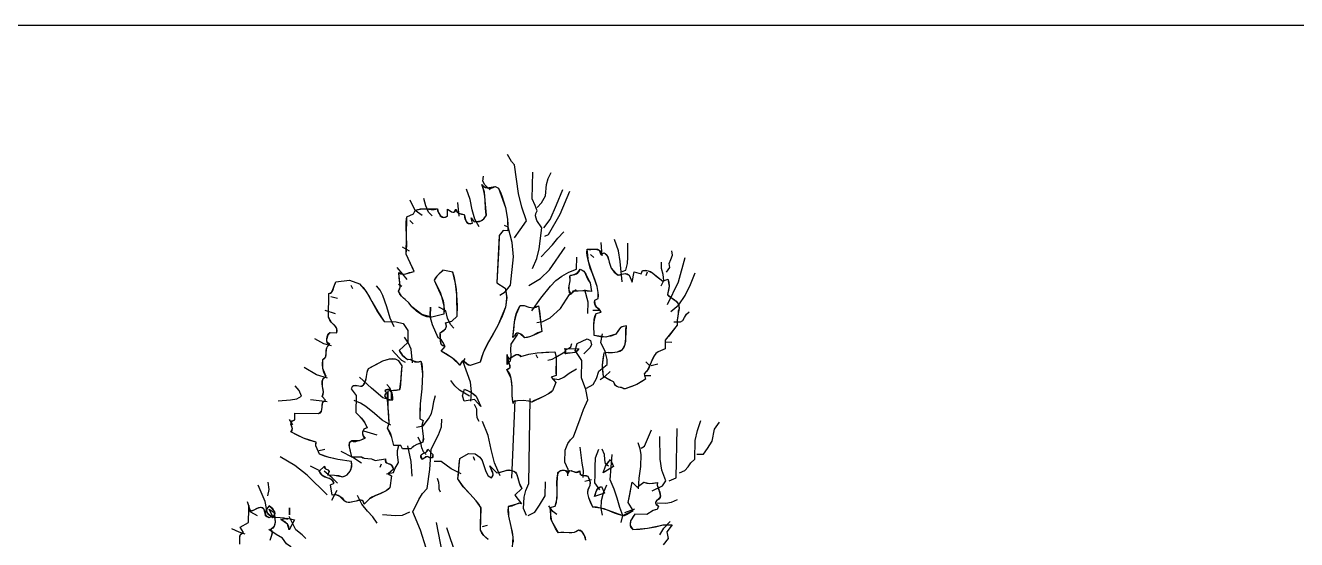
# Model space of a CAD drawing. Header units: millimetres. Extents: x 577 to 2337, y 236 to 943.
# Drawn here: x 819.689 to 821.587, y 710.91 to 711.677 of the extents above; entities that cross this region are included whole.
import ezdxf

# ---------------------------------------------------------------- set-up
doc = ezdxf.new("R2010")
doc.units = ezdxf.units.MM
doc.header["$LTSCALE"] = 0.01
doc.layers.add('06-Furn', color=4, linetype='Continuous')

# ---------------------------------------------------------------- blocks, each defined once
blk = doc.blocks.new('d2')
at = {"layer": '06-Furn', "color": 94, "linetype": 'Continuous'}
for points in [[(909.8166, 684.1302), (909.8534, 684.1826), (909.8976, 684.2421), (909.8648, 684.3346), (909.8435, 684.4254), (909.8154, 684.6169), (909.7971, 684.6387), (909.7707, 684.6851)], [(909.4522, 683.2784), (909.4424, 683.29), (909.4311, 683.3017), (909.4028, 683.3252), (909.3688, 683.3474), (909.3276, 683.3725), (909.3526, 683.4051), (909.3383, 683.4082), (909.3298, 683.4155), (909.3242, 683.4257), (909.3231, 683.4387), (909.3222, 683.4674), (909.3224, 683.4817), (909.3198, 683.4961), (909.3386, 683.5058), (909.3474, 683.5128), (909.3547, 683.5214), (909.3592, 683.5299), (909.3622, 683.5399), (909.361, 683.5499), (909.3555, 683.5629), (909.3987, 683.5737), (909.4338, 683.6075), (909.4351, 683.6763), (909.4321, 683.7496), (909.4284, 683.787), (909.4234, 683.8244), (909.4155, 683.8619), (909.4047, 683.9008), (909.3375, 683.9136), (909.333, 683.9064), (909.3272, 683.9008), (909.3141, 683.8896), (909.298, 683.8741), (909.2892, 683.8628), (909.2803, 683.8471), (909.3065, 683.7935), (909.319, 683.766), (909.3299, 683.7371), (909.3394, 683.7082), (909.3447, 683.678), (909.347, 683.6492), (909.345, 683.6191), (909.2642, 683.5991), (909.2485, 683.5993), (909.2313, 683.6025), (909.2142, 683.6086), (909.1971, 683.6161), (909.1645, 683.6382), (909.1306, 683.669), (909.1208, 683.6835), (909.111, 683.6966), (909.0855, 683.7172), (909.0742, 683.726), (909.0615, 683.7391), (909.0517, 683.7537), (909.042, 683.7725), (909.048, 683.7853), (909.0526, 683.7996), (909.0528, 683.814), (909.0517, 683.8298), (909.0466, 683.8629), (909.0443, 683.8973), (909.0571, 683.8899), (909.0685, 683.8869), (909.0786, 683.8867), (909.0901, 683.8893), (909.1161, 683.8975), (909.1464, 683.9055), (909.1354, 683.9316), (909.1229, 683.9577), (909.0925, 684.02), (909.0959, 684.05), (909.0965, 684.0802), (909.0947, 684.1405), (909.093, 684.2037), (909.0935, 684.2353), (909.097, 684.2696), (909.1419, 684.2904), (909.1538, 684.3117), (909.1711, 684.3185), (909.1884, 684.3211), (909.2057, 684.3222), (909.2229, 684.3219), (909.2601, 684.3184), (909.2803, 684.3194), (909.3018, 684.3219), (909.3031, 684.3118), (909.3072, 684.3003), (909.3127, 684.2887), (909.3211, 684.277), (909.3324, 684.2682), (909.3439, 684.2651), (909.3554, 684.2663), (909.3685, 684.2748), (909.3693, 684.3207), (909.3736, 684.3177), (909.3807, 684.3133), (909.3962, 684.3029), (909.4048, 684.2999), (909.412, 684.2998), (909.4193, 684.3054), (909.4253, 684.3196), (909.4265, 684.311), (909.4307, 684.3052), (909.4364, 684.2979), (909.4449, 684.2935), (909.462, 684.2874), (909.4806, 684.2842), (909.4831, 684.2669), (909.4858, 684.2554), (909.4913, 684.2423), (909.4983, 684.2322), (909.5082, 684.2248), (909.5211, 684.2232), (909.537, 684.2272), (909.5261, 684.2618), (909.5472, 684.237), (909.5702, 684.238), (909.5817, 684.2393), (909.5918, 684.242), (909.6005, 684.2475), (909.6107, 684.256), (909.6195, 684.2673), (909.627, 684.2815), (909.6245, 684.3031), (909.6235, 684.3275), (909.6202, 684.3793), (909.6192, 684.4051), (909.6139, 684.4325), (909.6073, 684.4599), (909.5977, 684.4859), (909.6033, 684.4772), (909.6118, 684.4713), (909.6217, 684.4654), (909.6331, 684.4623), (909.646, 684.4606), (909.6604, 684.4618), (909.6734, 684.4658), (909.6864, 684.4714), (909.7106, 684.4609), (909.7231, 684.4334), (909.734, 684.403), (909.7449, 684.3684), (909.7557, 684.3323), (909.7636, 684.2934), (909.7686, 684.2545), (909.7722, 684.2157), (909.773, 684.1769), (909.7399, 684.1775), (909.7149, 684.145), (909.7121, 684.0675), (909.7078, 683.99), (909.7021, 683.9112), (909.6991, 683.828), (909.7544, 683.7925), (909.761, 683.7608), (909.7633, 683.7292), (909.7613, 683.6991), (909.7565, 683.6676), (909.7459, 683.6362), (909.7352, 683.6063), (909.7054, 683.5451), (909.6713, 683.484), (909.6372, 683.4243), (909.6208, 683.393), (909.6073, 683.3617), (909.5967, 683.3303), (909.5875, 683.2989), (909.5196, 683.2772), (909.5082, 683.2803), (909.4983, 683.2861), (909.4813, 683.3023), (909.4743, 683.3067), (909.4671, 683.3068), (909.4597, 683.2969), (909.4522, 683.2784)], [(909.4522, 683.2784), (909.4028, 683.3252), (909.3276, 683.3725), (909.3526, 683.4051), (909.3298, 683.4155), (909.3231, 683.4387), (909.3198, 683.4961), (909.3547, 683.5214), (909.3622, 683.5399), (909.3555, 683.5629), (909.3987, 683.5737), (909.4338, 683.6075), (909.4321, 683.7496), (909.4234, 683.8244), (909.4047, 683.9008), (909.3375, 683.9136), (909.3141, 683.8896), (909.298, 683.8741), (909.2803, 683.8471), (909.3299, 683.7371), (909.3447, 683.678), (909.345, 683.6191), (909.2642, 683.5991), (909.1971, 683.6175), (909.1306, 683.669), (909.111, 683.6966), (909.0855, 683.7172), (909.0615, 683.7391), (909.042, 683.7725), (909.0526, 683.7996), (909.0517, 683.8298), (909.0443, 683.8973), (909.0685, 683.8869), (909.0916, 683.8893), (909.1464, 683.9055), (909.0925, 684.02), (909.0947, 684.1405), (909.097, 684.2696), (909.1419, 684.2904), (909.1538, 684.3117), (909.1885, 684.3226), (909.2229, 684.3219), (909.3018, 684.3219), (909.3072, 684.3003), (909.3226, 684.277), (909.3439, 684.2651), (909.3685, 684.2748), (909.3693, 684.3207), (909.3962, 684.3029), (909.4134, 684.3012), (909.4253, 684.3196), (909.4307, 684.3052), (909.4449, 684.2935), (909.4806, 684.2842), (909.4914, 684.2438), (909.5082, 684.2248), (909.537, 684.2272), (909.5261, 684.2618), (909.5472, 684.237), (909.5918, 684.242), (909.6107, 684.256), (909.6284, 684.2815), (909.6216, 684.3792), (909.6154, 684.4339), (909.5977, 684.4859), (909.6118, 684.4713), (909.6331, 684.4623), (909.6864, 684.4714), (909.7106, 684.4609), (909.7557, 684.3323), (909.7686, 684.2545), (909.773, 684.1769), (909.7399, 684.1775), (909.7149, 684.145), (909.6991, 683.828), (909.7544, 683.7925), (909.7648, 683.7306), (909.7565, 683.6676), (909.7054, 683.5451), (909.6372, 683.4229), (909.6073, 683.3617), (909.5875, 683.2989), (909.5196, 683.2772), (909.4983, 683.2876), (909.4814, 683.3037), (909.4671, 683.3068), (909.4522, 683.2784)], [(909.653, 684.4505), (909.6192, 684.4841), (909.6053, 684.5073), (909.6102, 684.5416)], [(909.9377, 683.9256), (909.9648, 683.9925), (909.9804, 684.0569), (909.9987, 684.1958), (909.9666, 684.2452), (909.9571, 684.2755), (909.9588, 684.2927), (909.9677, 684.3097), (909.954, 684.3459), (909.9347, 684.3893), (909.938, 684.5687)], [(909.9681, 684.3313), (909.9959, 684.3623), (910.0241, 684.4106), (910.0298, 684.4852), (910.0405, 684.5252), (910.0614, 684.5664)], [(909.5811, 684.2034), (909.5518, 684.2542), (909.5343, 684.3162), (909.5198, 684.3854), (909.4952, 684.4533)], [(910.0116, 684.1956), (910.0557, 684.2522), (910.0976, 684.349), (910.1397, 684.453)], [(910.0192, 684.1394), (910.0438, 684.1505), (910.1223, 684.2868), (910.1854, 684.4407)], [(909.1991, 684.2778), (909.1538, 684.3117), (909.1206, 684.3812)], [(909.2666, 684.2766), (909.2426, 684.3), (909.2233, 684.342), (909.2112, 684.391)], [(909.446, 684.2733), (909.4376, 684.3654)], [(909.1407, 684.2229), (909.1181, 684.2449)], [(909.7192, 683.7472), (909.754, 683.7696), (909.7893, 683.8134), (909.8099, 684.0025), (909.8016, 684.0989), (909.7734, 684.1999), (909.7506, 684.2118)], [(909.9951, 684.0035), (910.0698, 684.0825), (910.1065, 684.1278), (910.146, 684.1701)], [(909.1144, 684.0411), (909.0689, 684.0663)], [(909.9127, 683.8112), (909.9896, 683.8586), (910.0509, 683.9149), (910.1542, 684.068)], [(910.4029, 684.0089), (910.3945, 684.0981)], [(910.5347, 683.8357), (910.5229, 683.9723), (910.5098, 684.0429), (910.4839, 684.118)], [(910.536, 683.9046), (910.5606, 683.9142), (910.5714, 683.957), (910.5722, 684.0001), (910.5739, 684.0948)], [(909.9326, 683.6414), (909.993, 683.7265), (910.0561, 683.8071), (910.0927, 683.8438), (910.1335, 683.8746), (910.1799, 683.901), (910.2305, 683.9202), (910.232, 683.9992)], [(910.5461, 683.1221), (910.5404, 683.1265), (910.5319, 683.128), (910.5118, 683.1327), (910.5004, 683.1372), (910.4919, 683.1446), (910.4835, 683.1548), (910.478, 683.1692), (910.468, 683.1723), (910.4538, 683.1783), (910.4112, 683.2049), (910.4061, 683.2409), (910.404, 683.2797), (910.4076, 683.3198), (910.4141, 683.3628), (910.4271, 683.3654), (910.4414, 683.3651), (910.4715, 683.3646), (910.4874, 683.3657), (910.5047, 683.3683), (910.5205, 683.3738), (910.5379, 683.3834), (910.5483, 683.4005), (910.5558, 683.419), (910.559, 683.4376), (910.5594, 683.4577), (910.5602, 683.4994), (910.5605, 683.5194), (910.5638, 683.5409), (910.5422, 683.5384), (910.5335, 683.5357), (910.5248, 683.5301), (910.5102, 683.5131), (910.4939, 683.4862), (910.478, 683.4793), (910.4606, 683.4724), (910.4434, 683.4699), (910.4261, 683.4673), (910.3888, 683.4694), (910.3487, 683.4773), (910.3471, 683.5463), (910.3492, 683.5836), (910.3539, 683.6036), (910.3615, 683.6235), (910.3961, 683.633), (910.3905, 683.6417), (910.3835, 683.6504), (910.3665, 683.6651), (910.3581, 683.6753), (910.3525, 683.6855), (910.3513, 683.6984), (910.3531, 683.7141), (910.3748, 683.7252), (910.3766, 683.7453), (910.3755, 683.764), (910.3676, 683.8043), (910.3555, 683.8447), (910.339, 683.8867), (910.3225, 683.9272), (910.3104, 683.9705), (910.3011, 684.0123), (910.3, 684.0323), (910.3018, 684.0539), (910.3118, 684.0522), (910.3262, 684.052), (910.3564, 684.0543), (910.3707, 684.0526), (910.3821, 684.0467), (910.3863, 684.0423), (910.3905, 684.0364), (910.3931, 684.0178), (910.4148, 684.0302), (910.4219, 684.0244), (910.429, 684.0185), (910.4373, 684.004), (910.4441, 683.9852), (910.4495, 683.9664), (910.4549, 683.9463), (910.4617, 683.9261), (910.4743, 683.9086), (910.4828, 683.8999), (910.4912, 683.8925), (910.5011, 683.8837), (910.5097, 683.8807), (910.5212, 683.8833), (910.5328, 683.886), (910.5443, 683.8901), (910.5558, 683.8913), (910.5687, 683.8882), (910.5814, 683.8793), (910.6022, 683.8345), (910.6163, 683.9031), (910.662, 683.8894), (910.6711, 683.9122), (910.6912, 683.9133), (910.7098, 683.9101), (910.7255, 683.904), (910.7396, 683.8937), (910.7693, 683.8687), (910.7863, 683.8556), (910.8061, 683.8408), (910.8408, 683.8531), (910.8462, 683.8329), (910.8486, 683.8056), (910.8452, 683.7784), (910.8375, 683.7512), (910.8445, 683.7425), (910.8559, 683.7351), (910.8814, 683.7174), (910.8956, 683.7071), (910.9068, 683.694), (910.9137, 683.678), (910.9162, 683.6579), (910.9101, 683.6408), (910.9098, 683.6236), (910.908, 683.6035), (910.9033, 683.5807), (910.9027, 683.5462), (910.8851, 683.525), (910.8674, 683.4995), (910.8468, 683.4725), (910.8233, 683.4457), (910.8222, 683.3883), (910.7759, 683.3676), (910.7673, 683.362), (910.76, 683.3564), (910.7482, 683.3408), (910.7378, 683.321), (910.7288, 683.2996), (910.7093, 683.2555), (910.6975, 683.237), (910.6829, 683.2215), (910.6922, 683.1868), (910.6675, 683.1701), (910.6328, 683.1506), (910.5937, 683.1341), (910.5562, 683.1219), (910.5461, 683.1221)], [(910.5461, 683.1221), (910.5319, 683.1295), (910.5104, 683.1328), (910.4905, 683.1446), (910.478, 683.1692), (910.4112, 683.2049), (910.404, 683.2797), (910.4141, 683.3628), (910.4415, 683.3666), (910.4715, 683.3646), (910.5047, 683.3683), (910.5379, 683.3834), (910.5558, 683.419), (910.5594, 683.4577), (910.5638, 683.5409), (910.5422, 683.5384), (910.5248, 683.5301), (910.4939, 683.4862), (910.4261, 683.4673), (910.3487, 683.4773), (910.3471, 683.5463), (910.3507, 683.5836), (910.3615, 683.6235), (910.3961, 683.633), (910.3665, 683.6651), (910.354, 683.6854), (910.3531, 683.7141), (910.3748, 683.7252), (910.3755, 683.764), (910.3676, 683.8043), (910.339, 683.8852), (910.3104, 683.9705), (910.3018, 684.0539), (910.3564, 684.0543), (910.3821, 684.0467), (910.3931, 684.0178), (910.4148, 684.0302), (910.4388, 684.0055), (910.4495, 683.9664), (910.4617, 683.9261), (910.4912, 683.8925), (910.5097, 683.8821), (910.5328, 683.886), (910.5558, 683.8913), (910.5814, 683.8793), (910.6022, 683.8345), (910.6163, 683.9031), (910.662, 683.8894), (910.6711, 683.9122), (910.7098, 683.9101), (910.7396, 683.8937), (910.8061, 683.8408), (910.8408, 683.8531), (910.8486, 683.807), (910.8389, 683.7512), (910.8559, 683.7351), (910.8828, 683.7174), (910.9068, 683.694), (910.9162, 683.6579), (910.9098, 683.6236), (910.9033, 683.5807), (910.9027, 683.5462), (910.8233, 683.4457), (910.8222, 683.3883), (910.7759, 683.3676), (910.76, 683.3579), (910.7482, 683.3408), (910.7288, 683.2996), (910.7107, 683.2554), (910.6829, 683.2215), (910.6922, 683.1868), (910.6328, 683.1506), (910.5562, 683.1219), (910.5461, 683.1221)], [(910.3467, 683.9971), (910.3242, 684.019)], [(910.8316, 683.8992), (910.8538, 683.9318), (910.8499, 683.9577), (910.8604, 683.9848), (910.871, 684.0133), (910.8673, 684.0436)], [(910.8377, 683.6838), (910.9108, 683.8361), (910.9569, 683.9988)], [(909.0994, 683.8504), (909.0714, 683.8869), (909.0335, 683.932)], [(910.1944, 683.7515), (910.1846, 683.7646), (910.1805, 683.779), (910.1794, 683.7934), (910.1811, 683.8091), (910.1874, 683.8421), (910.1878, 683.8592), (910.1866, 683.8765), (910.1924, 683.8793), (910.1996, 683.8806), (910.2198, 683.8845), (910.2299, 683.8886), (910.2401, 683.8956), (910.2489, 683.9055), (910.2549, 683.9198), (910.2691, 683.9137), (910.2791, 683.9064), (910.2861, 683.8977), (910.2916, 683.8875), (910.3026, 683.86), (910.311, 683.8455), (910.3207, 683.8281), (910.3297, 683.7706), (910.3168, 683.7737), (910.3025, 683.7753), (910.2723, 683.7759), (910.2407, 683.7736), (910.2063, 683.7728), (910.1944, 683.7515)], [(910.1944, 683.7515), (910.1805, 683.779), (910.1811, 683.8091), (910.1874, 683.8421), (910.1866, 683.8765), (910.2198, 683.8859), (910.2401, 683.8971), (910.2549, 683.9198), (910.2805, 683.9078), (910.2931, 683.8875), (910.3207, 683.8281), (910.3297, 683.7706), (910.2723, 683.7759), (910.2063, 683.7728), (910.1944, 683.7515)], [(910.6949, 683.8773), (910.7053, 683.9015)], [(910.7955, 683.808), (910.8134, 683.8435), (910.8098, 683.8838), (910.799, 683.9242), (910.7984, 683.9673)], [(910.8598, 683.6374), (910.9138, 683.6824), (910.9565, 683.7448), (910.9924, 683.8187), (911.0225, 683.8957)], [(908.8123, 682.3527), (908.8096, 682.3628), (908.8055, 682.3714), (908.7998, 682.3759), (908.7927, 682.3788), (908.7769, 682.3777), (908.7581, 682.3723), (908.7364, 682.367), (908.7149, 682.363), (908.7048, 682.3632), (908.6948, 682.3649), (908.6863, 682.3693), (908.6778, 682.3766), (908.6765, 682.3824), (908.6708, 682.3897), (908.651, 682.403), (908.6382, 682.4089), (908.6253, 682.4135), (908.6124, 682.4137), (908.598, 682.4126), (908.5878, 682.4802), (908.6124, 682.4913), (908.6055, 682.5057), (908.5942, 682.5145), (908.5814, 682.5219), (908.5656, 682.5265), (908.55, 682.5326), (908.5343, 682.5414), (908.5217, 682.5532), (908.512, 682.572), (908.547, 682.6044), (908.5482, 682.5944), (908.5539, 682.5885), (908.5695, 682.581), (908.5752, 682.5766), (908.578, 682.5708), (908.5763, 682.5623), (908.5675, 682.5481), (908.6134, 682.5458), (908.642, 682.5424), (908.6692, 682.5347), (908.685, 682.5402), (908.6981, 682.5485), (908.7098, 682.5598), (908.7187, 682.5725), (908.7247, 682.5868), (908.7278, 682.6025), (908.7296, 682.6183), (908.727, 682.6356), (908.6368, 682.6487), (908.6096, 682.6564), (908.5796, 682.6627), (908.5468, 682.6719), (908.514, 682.6854), (908.5127, 682.6926), (908.5085, 682.7013), (908.4988, 682.7201), (908.4933, 682.7303), (908.4906, 682.7418), (908.4894, 682.7533), (908.4911, 682.7648), (908.4496, 682.777), (908.4083, 682.7921), (908.3656, 682.8116), (908.323, 682.8353), (908.3288, 682.8395), (908.3317, 682.8452), (908.3333, 682.8538), (908.3307, 682.8639), (908.3265, 682.8755), (908.3239, 682.8856), (908.3255, 682.8956), (908.3328, 682.9055), (908.3488, 682.9152), (908.3496, 682.9597), (908.5075, 682.9568), (908.5205, 682.9624), (908.5278, 682.9722), (908.5295, 682.9837), (908.5312, 682.9966), (908.5314, 683.011), (908.5346, 683.0253), (908.5405, 683.0366), (908.5551, 683.0464), (908.5311, 683.0698), (908.5369, 683.0755), (908.5399, 683.084), (908.5417, 683.0998), (908.5392, 683.1185), (908.5352, 683.1372), (908.5327, 683.1559), (908.533, 683.1746), (908.536, 683.1831), (908.5405, 683.1902), (908.5478, 683.1973), (908.558, 683.2043), (908.5495, 683.2174), (908.5441, 683.2303), (908.5374, 683.2578), (908.535, 683.2865), (908.5356, 683.3181), (908.5428, 683.3208), (908.5486, 683.325), (908.556, 683.3349), (908.5591, 683.3478), (908.5594, 683.3636), (908.5597, 683.3794), (908.5628, 683.3951), (908.5703, 683.4093), (908.5761, 683.4149), (908.5834, 683.4191), (908.572, 683.4222), (908.5664, 683.4309), (908.5623, 683.4411), (908.5625, 683.4554), (908.5657, 683.4682), (908.5702, 683.4811), (908.5761, 683.491), (908.5848, 683.4967), (908.6307, 683.4958), (908.6324, 683.5115), (908.6298, 683.5231), (908.6229, 683.5347), (908.6144, 683.5435), (908.5947, 683.5653), (908.5835, 683.5799), (908.5737, 683.5988), (908.5766, 683.758), (908.5882, 683.7607), (908.5955, 683.7649), (908.6013, 683.7734), (908.6058, 683.7848), (908.612, 683.8091), (908.618, 683.8219), (908.624, 683.8347), (908.7146, 683.846), (908.7817, 683.8232), (908.8056, 683.7984), (908.8267, 683.7693), (908.8462, 683.7388), (908.8642, 683.704), (908.9017, 683.6358), (908.9241, 683.6024), (908.9465, 683.5704), (909.0269, 683.5689), (909.0726, 683.5566), (909.1047, 683.5116), (909.1033, 683.4312), (909.0463, 683.3777), (909.0547, 683.3617), (909.0659, 683.3471), (909.08, 683.334), (909.1012, 683.3178), (909.1099, 683.3205), (909.1199, 683.3175), (909.1412, 683.3085), (909.154, 683.3025), (909.1655, 683.3009), (909.1784, 683.3006), (909.1914, 683.3061), (909.1968, 683.2874), (909.1993, 683.2658), (909.2028, 683.2212), (909.2005, 683.1724), (909.1967, 683.1223), (909.1862, 683.0206), (909.1839, 682.9703), (909.1844, 682.9215), (909.2072, 682.9096), (909.2011, 682.8925), (909.1979, 682.8768), (909.1991, 682.8595), (909.2016, 682.8408), (909.2067, 682.8034), (909.2077, 682.7847), (909.2045, 682.7647), (909.1857, 682.7564), (909.164, 682.7496), (909.1437, 682.7385), (909.1336, 682.7301), (909.1247, 682.7202), (909.0688, 682.7212), (909.0577, 682.743), (909.0118, 682.7438), (908.9984, 682.7957), (908.9874, 682.8261), (908.9791, 682.8406), (908.9679, 682.858), (908.98, 682.8922), (908.9781, 682.9425), (908.9719, 682.9957), (908.9685, 683.0489), (908.9691, 683.0776), (908.9725, 683.1077), (908.9898, 683.1117), (909.0084, 683.1114), (909.0286, 683.1124), (909.0516, 683.1163), (909.0562, 683.1334), (909.058, 683.1521), (909.0601, 683.1908), (909.0609, 683.2324), (909.0674, 683.2754), (909.045, 683.3088), (909.0223, 683.3192), (909.0008, 683.3225), (908.9792, 683.32), (908.9576, 683.3132), (908.9359, 683.3051), (908.8895, 683.2815), (908.8388, 683.2551), (908.8328, 683.2423), (908.8297, 683.2295), (908.8264, 683.2037), (908.8247, 683.1893), (908.8201, 683.1751), (908.8141, 683.1594), (908.8037, 683.1438), (908.8008, 683.141), (908.7979, 683.1381), (908.7878, 683.1369), (908.7649, 683.1416), (908.752, 683.1433), (908.7405, 683.1407), (908.7318, 683.1351), (908.7258, 683.1222), (908.7581, 683.0772), (908.756, 682.9638), (908.7743, 682.9462), (908.794, 682.9243), (908.815, 682.8967), (908.8233, 682.8807), (908.8316, 682.8605), (908.82, 682.8578), (908.8113, 682.8523), (908.8054, 682.8423), (908.8009, 682.8323), (908.8007, 682.8194), (908.8034, 682.8093), (908.8104, 682.7992), (908.8203, 682.7932), (908.8015, 682.7835), (908.7783, 682.7739), (908.7668, 682.7712), (908.7538, 682.7686), (908.7409, 682.7688), (908.7295, 682.7734), (908.7179, 682.7664), (908.7134, 682.7578), (908.7104, 682.7464), (908.7116, 682.7335), (908.7182, 682.7032), (908.7276, 682.6686), (908.795, 682.6674), (908.8036, 682.6614), (908.8136, 682.6584), (908.8365, 682.6566), (908.8608, 682.6547), (908.8737, 682.6501), (908.8865, 682.6442), (908.9542, 682.6544), (908.9525, 682.6415), (908.9552, 682.6329), (908.9623, 682.6284), (908.9723, 682.6239), (908.9837, 682.6208), (908.9936, 682.6135), (909.0021, 682.6033), (909.0089, 682.5859), (908.9739, 682.5535), (908.9951, 682.5403), (908.9836, 682.4615), (908.9734, 682.4502), (908.9589, 682.4404), (908.9227, 682.4239), (908.8836, 682.4073), (908.8648, 682.3976), (908.8474, 682.3865), (908.8123, 682.3527)], [(908.8123, 682.3527), (908.8055, 682.3714), (908.7927, 682.3788), (908.7581, 682.3723), (908.7163, 682.363), (908.6962, 682.3648), (908.6778, 682.3766), (908.651, 682.403), (908.6253, 682.4135), (908.598, 682.4126), (908.5878, 682.4802), (908.6124, 682.4913), (908.5956, 682.516), (908.5657, 682.528), (908.5344, 682.5429), (908.512, 682.572), (908.547, 682.6044), (908.5553, 682.5885), (908.5695, 682.581), (908.5794, 682.5708), (908.5675, 682.5481), (908.6134, 682.5458), (908.6692, 682.5347), (908.6996, 682.5485), (908.7201, 682.5725), (908.7293, 682.6025), (908.727, 682.6356), (908.6368, 682.6487), (908.5782, 682.6627), (908.514, 682.6854), (908.4989, 682.7216), (908.4906, 682.7418), (908.4911, 682.7648), (908.4069, 682.7921), (908.323, 682.8353), (908.3333, 682.8538), (908.328, 682.8754), (908.3255, 682.897), (908.3329, 682.9069), (908.3488, 682.9152), (908.3496, 682.9597), (908.5075, 682.9568), (908.5278, 682.9722), (908.5312, 682.998), (908.5346, 683.0253), (908.542, 683.0366), (908.5551, 683.0464), (908.5311, 683.0698), (908.5417, 683.0998), (908.5352, 683.1372), (908.5344, 683.1745), (908.5419, 683.1916), (908.558, 683.2043), (908.5374, 683.2578), (908.5356, 683.3181), (908.556, 683.3349), (908.5594, 683.3636), (908.5628, 683.3951), (908.5703, 683.4093), (908.5834, 683.4191), (908.5664, 683.4309), (908.5625, 683.454), (908.5716, 683.4811), (908.5848, 683.4967), (908.6307, 683.4958), (908.6298, 683.5231), (908.6158, 683.5434), (908.5947, 683.5653), (908.5737, 683.5988), (908.5766, 683.758), (908.5955, 683.7649), (908.6044, 683.7834), (908.624, 683.8347), (908.7146, 683.846), (908.7817, 683.8232), (908.8267, 683.7707), (908.8642, 683.704), (908.9032, 683.6358), (908.9465, 683.5704), (909.0269, 683.5689), (909.0726, 683.5566), (909.1047, 683.5116), (909.1033, 683.4312), (909.0463, 683.3777), (909.0659, 683.3486), (909.1012, 683.3178), (909.1199, 683.3189), (909.1427, 683.3085), (909.1655, 683.3009), (909.1914, 683.3061), (909.2028, 683.2212), (909.1967, 683.1223), (909.1862, 683.0206), (909.1844, 682.9215), (909.2072, 682.9096), (909.1979, 682.8768), (909.2016, 682.8408), (909.2067, 682.8048), (909.2045, 682.7647), (909.164, 682.7496), (909.1438, 682.7399), (909.1247, 682.7202), (909.0688, 682.7212), (909.0577, 682.743), (909.0118, 682.7438), (908.9969, 682.7972), (908.9679, 682.858), (908.98, 682.8922), (908.9719, 682.9957), (908.9725, 683.1077), (909.0085, 683.1128), (909.0516, 683.1163), (909.0601, 683.1908), (909.0674, 683.2754), (909.045, 683.3088), (909.0223, 683.3192), (908.9807, 683.32), (908.9359, 683.3051), (908.8388, 683.2551), (908.8297, 683.2295), (908.8264, 683.2037), (908.8215, 683.1751), (908.8037, 683.1438), (908.7893, 683.1369), (908.7649, 683.1416), (908.742, 683.142), (908.7318, 683.1351), (908.7258, 683.1222), (908.7581, 683.0772), (908.756, 682.9638), (908.794, 682.9258), (908.8151, 682.8981), (908.8316, 682.8605), (908.8113, 682.8523), (908.8009, 682.8323), (908.8048, 682.8093), (908.8203, 682.7932), (908.7783, 682.7739), (908.7295, 682.7734), (908.7134, 682.7578), (908.7116, 682.7335), (908.7276, 682.6686), (908.795, 682.6674), (908.8136, 682.6584), (908.8365, 682.6566), (908.8608, 682.6547), (908.8865, 682.6442), (908.9542, 682.6544), (908.9567, 682.6328), (908.9723, 682.6239), (908.9936, 682.6135), (909.0089, 682.5859), (908.9739, 682.5535), (908.9951, 682.5403), (908.9836, 682.4615), (908.9589, 682.4404), (908.9241, 682.4238), (908.885, 682.4073), (908.8474, 682.3865), (908.8123, 682.3527)], [(908.738, 683.7896), (908.7255, 683.8113)], [(909.0133, 683.5348), (908.9871, 683.5926), (908.964, 683.6677), (908.9367, 683.7443), (908.9187, 683.7791), (908.8948, 683.8082)], [(909.0642, 683.8051), (909.0429, 683.8185)], [(908.6349, 683.724), (908.5892, 683.7349)], [(909.9656, 683.5633), (910.0059, 683.5712), (910.0552, 683.5961), (910.1238, 683.6566), (910.1843, 683.7517), (910.228, 683.7839)], [(910.3055, 683.6246), (910.3083, 683.6991), (910.2868, 683.7828)], [(908.6201, 683.6223), (908.5531, 683.6451)], [(909.2555, 683.6667), (909.2544, 683.6108), (909.2555, 683.6667)], [(909.2555, 683.6667), (909.2544, 683.6108), (909.2555, 683.6667)], [(909.3526, 683.4051), (909.3388, 683.4326), (909.3276, 683.45), (909.3077, 683.4619), (909.2691, 683.5487), (909.2556, 683.5949), (909.255, 683.6437)], [(909.4108, 683.5275), (909.3897, 683.5508), (909.3689, 683.5928), (909.3569, 683.6419), (909.3114, 683.6657)], [(909.8044, 683.4643), (909.8111, 683.5159), (909.8163, 683.5674), (909.8211, 683.5946), (909.8274, 683.6218), (909.8394, 683.6489), (909.8542, 683.6773), (909.8672, 683.6785), (909.8815, 683.6768), (909.9115, 683.6676), (909.9272, 683.6645), (909.9444, 683.6627), (909.9603, 683.6667), (909.9777, 683.6751), (909.9842, 683.6391), (909.9878, 683.5988), (909.9927, 683.5542), (909.999, 683.5052), (909.9729, 683.4943), (909.9454, 683.4804), (909.9164, 683.468), (909.9006, 683.464), (909.8834, 683.4629), (909.8821, 683.4686), (909.875, 683.4759), (909.8665, 683.4833), (909.8551, 683.4892), (909.8437, 683.4937), (909.8322, 683.4939), (909.8235, 683.4869), (909.8161, 683.4742), (909.8044, 683.4643)], [(909.8044, 683.4643), (909.8163, 683.5674), (909.8289, 683.6218), (909.8542, 683.6773), (909.8815, 683.6768), (909.9115, 683.6676), (909.9444, 683.6627), (909.9777, 683.6751), (909.999, 683.5052), (909.9454, 683.4804), (909.9164, 683.468), (909.8834, 683.4629), (909.8551, 683.4892), (909.8322, 683.4925), (909.8221, 683.487), (909.8161, 683.4742), (909.8044, 683.4643)], [(910.3403, 683.6469), (910.3863, 683.6461)], [(910.8801, 683.5696), (910.926, 683.5687), (910.9406, 683.5771), (910.951, 683.597), (910.9643, 683.6197), (910.9832, 683.6352)], [(909.7667, 683.2841), (909.7887, 683.3081), (909.7936, 683.3425), (909.7914, 683.3827), (909.7935, 683.4186), (909.8379, 683.4867)], [(910.2964, 683.1266), (910.3428, 683.1502), (910.365, 683.1899), (910.3789, 683.2385), (910.4342, 683.2834), (910.4348, 683.3179), (910.4228, 683.3698), (910.3924, 683.4306), (910.4049, 683.4878)], [(908.5947, 683.4074), (908.5432, 683.4227), (908.4821, 683.4554)], [(909.1353, 683.2957), (909.1254, 683.3863), (909.1089, 683.4267), (909.0824, 683.466)], [(910.0385, 683.3136), (910.0673, 683.3188), (910.092, 683.3328), (910.1529, 683.3675), (910.1604, 683.3846), (910.1763, 683.3915), (910.1923, 683.4013), (910.1999, 683.4241)], [(910.1723, 682.5417), (910.1745, 682.5833), (910.1524, 682.6325), (910.1539, 682.7129), (910.1733, 682.7571), (910.1896, 682.7812), (910.2101, 682.8009), (910.2539, 682.9207), (910.2766, 682.9834), (910.3065, 683.0489), (910.2934, 683.118), (910.2632, 683.1947), (910.2653, 683.3095), (910.2206, 683.3778), (910.2343, 683.4234), (910.3024, 683.4552), (910.3237, 683.4433), (910.3304, 683.4145), (910.3185, 683.3946), (910.279, 683.3552)], [(910.157, 683.3545), (910.1601, 683.3659), (910.1589, 683.3775), (910.1533, 683.3905), (910.2452, 683.3888), (910.2407, 683.3803), (910.2349, 683.3732), (910.2276, 683.3676), (910.2203, 683.3634), (910.2045, 683.3608), (910.1872, 683.3597), (910.17, 683.3586), (910.157, 683.3545)], [(910.1556, 683.356), (910.1601, 683.3659), (910.1533, 683.3905), (910.2452, 683.3888), (910.2203, 683.3634), (910.1872, 683.3597), (910.1556, 683.3545), (910.1556, 683.356)], [(910.8231, 683.4342), (910.8662, 683.4334)], [(909.0893, 683.2965), (909.0652, 683.3099), (909.0454, 683.3289), (909.0004, 683.3785)], [(909.5254, 683.0388), (909.5294, 683.1004), (909.5219, 683.1652), (909.4741, 683.3009), (909.486, 683.3237)], [(909.8079, 683.0236), (909.8026, 683.0495), (909.8002, 683.0768), (909.8012, 683.1328), (909.7989, 683.1615), (909.7937, 683.1903), (909.7842, 683.2206), (909.7661, 683.2497), (909.7791, 683.2552), (909.7864, 683.2637), (909.7866, 683.2752), (909.7839, 683.2867), (909.7744, 683.3127), (909.7703, 683.3271), (909.7677, 683.3401), (909.7732, 683.3256), (909.776, 683.3227), (909.7803, 683.3226), (909.7904, 683.3267), (909.8006, 683.3352), (909.8138, 683.345), (909.8282, 683.3505), (909.8354, 683.3503), (909.8439, 683.3488), (909.8511, 683.3457), (909.8596, 683.3384), (909.9129, 683.3533), (909.9677, 683.3623), (910.0266, 683.367), (910.0855, 683.3688), (910.0909, 683.3514), (910.0949, 683.3327), (910.0942, 683.294), (910.092, 683.2524), (910.0916, 683.2308), (910.0941, 683.2107), (910.0608, 683.1984), (910.0932, 683.1648), (910.0693, 683.1092), (910.059, 683.0979), (910.0445, 683.0881), (910.0097, 683.0701), (909.9692, 683.0536), (909.9503, 683.0439), (909.9315, 683.0314), (909.9244, 683.0358), (909.9115, 683.0389), (909.8743, 683.0425), (909.8354, 683.0403), (909.8196, 683.0377), (909.8081, 683.0336), (909.8079, 683.0236)], [(909.8079, 683.0236), (909.8017, 683.0768), (909.7998, 683.1328), (909.7937, 683.1903), (909.7661, 683.2497), (909.7864, 683.2637), (909.7839, 683.2867), (909.7744, 683.3142), (909.7677, 683.3401), (909.7818, 683.3226), (909.8006, 683.3352), (909.8282, 683.3505), (909.844, 683.3502), (909.8596, 683.3384), (909.9129, 683.3533), (909.9677, 683.3623), (910.0855, 683.3688), (910.0949, 683.3341), (910.0942, 683.294), (910.0941, 683.2107), (910.0608, 683.1984), (910.0932, 683.1648), (910.0693, 683.1092), (910.0445, 683.0881), (910.0097, 683.0701), (909.9315, 683.0314), (909.9115, 683.0389), (909.8743, 683.0425), (909.8354, 683.0403), (909.8081, 683.0336), (909.8079, 683.0236)], [(909.7679, 683.3516), (909.7667, 683.2841), (909.7679, 683.3516)], [(909.7679, 683.3516), (909.7667, 683.2841), (909.7679, 683.3516)], [(909.9713, 683.3263), (909.9617, 683.348)], [(910.7183, 683.2782), (910.6943, 683.3017)], [(908.5678, 683.1926), (908.4935, 683.2155), (908.4111, 683.2629)], [(910.0707, 683.1896), (910.1123, 683.1845), (910.1456, 683.1997), (910.1819, 683.2263), (910.2312, 683.2541)], [(910.3879, 683.1838), (910.4213, 683.2061), (910.4563, 683.2371)], [(910.7284, 683.278), (910.7745, 683.2873)], [(908.2377, 683.0407), (908.3211, 683.0478), (908.3628, 683.0542), (908.3948, 683.0723), (908.3782, 683.1099), (908.3529, 683.1406)], [(908.9829, 683.0487), (908.9372, 683.0624), (908.8609, 683.1269), (908.7818, 683.2002)], [(908.9944, 683.0485), (908.9953, 683.1001), (908.9844, 683.129), (908.9632, 683.1509)], [(909.5159, 683.0734), (909.4492, 683.1134), (909.4181, 683.1412), (909.3915, 683.1776)], [(910.6827, 683.2114), (910.7271, 683.2106)], [(908.5649, 683.0348), (908.5119, 683.0414), (908.4532, 683.0483)], [(908.9913, 682.8791), (908.933, 682.9132), (908.8807, 682.9572), (908.8242, 683.0028), (908.7887, 683.0249), (908.7459, 683.0429)], [(908.9622, 683.095), (908.952, 683.0865), (908.949, 683.078), (908.9517, 683.0693), (908.9573, 683.0606), (908.9672, 683.0532), (908.9786, 683.0487), (908.9915, 683.047), (909.0044, 683.0483), (909.0047, 683.064), (909.0021, 683.0784), (908.9995, 683.0943), (908.9926, 683.1073), (908.9884, 683.1131), (908.9827, 683.1161), (908.977, 683.1176), (908.9683, 683.1178), (908.9597, 683.1137), (908.9509, 683.1081), (908.9622, 683.095)], [(908.9622, 683.095), (908.949, 683.078), (908.9573, 683.0606), (908.9786, 683.0487), (909.0044, 683.0483), (908.9981, 683.0943), (908.9827, 683.1161), (908.9698, 683.1178), (908.9509, 683.1081), (908.9622, 683.095)], [(909.1619, 682.8659), (909.2066, 682.8752), (909.2418, 682.9204), (909.2611, 682.956), (909.2704, 682.9946), (909.2769, 683.0361), (909.2892, 683.0775)], [(909.5922, 683.0045), (909.55, 683.0512), (909.4808, 683.0396), (909.47, 683.0742), (909.4823, 683.1199), (909.5207, 683.1005), (909.542, 683.0887), (909.5604, 683.0726), (909.5922, 683.0045)], [(909.5922, 683.0045), (909.55, 683.0512), (909.4808, 683.0396), (909.47, 683.0742), (909.4823, 683.1199), (909.5222, 683.1005), (909.5604, 683.0726), (909.5922, 683.0045)], [(909.5803, 682.9028), (909.5664, 682.9289), (909.5655, 682.9562), (909.5645, 682.9849), (909.5494, 683.0168)], [(908.3367, 682.881), (908.3144, 682.9158)], [(909.2562, 681.8234), (909.2497, 681.9384), (909.2275, 682.058), (909.1895, 682.1792), (909.1386, 682.3008), (909.1775, 682.3833), (909.2026, 682.423), (909.2334, 682.4569), (909.25, 682.583), (909.2597, 682.7178), (909.3088, 682.8144), (909.3284, 682.8672), (909.3322, 682.9188)], [(909.7201, 682.5399), (909.6829, 682.6268), (909.6615, 682.7161), (909.6403, 682.8098), (909.6033, 682.9024)], [(910.9177, 682.5612), (910.9539, 682.5763), (910.9759, 682.6017), (910.995, 682.6286), (911.0213, 682.6511), (911.0236, 682.7774), (911.0377, 682.8432), (911.0605, 682.9102)], [(911.0348, 682.6854), (911.0793, 682.6845), (911.1045, 682.7243), (911.1369, 682.7725), (911.1513, 682.8526), (911.1852, 682.8979)], [(908.8996, 682.8133), (908.8097, 682.8394)], [(909.226, 682.6839), (909.2077, 682.7), (909.1981, 682.7275), (909.1901, 682.7621), (909.1721, 682.7983)], [(910.6623, 682.7251), (910.6841, 682.7377), (910.732, 682.8473)], [(910.7361, 682.441), (910.8056, 682.4742), (910.8277, 682.5068), (910.8003, 682.5777), (910.7902, 682.6511), (910.7872, 682.8033)], [(910.8493, 682.5064), (910.8956, 682.5285), (910.9016, 682.8572)], [(908.5029, 682.7072), (908.5491, 682.7178)], [(908.7943, 682.6243), (908.7361, 682.6641), (908.6593, 682.7043)], [(908.9624, 682.5537), (909.0085, 682.563), (909.0175, 682.5886), (909.0427, 682.6298), (909.0351, 682.6816), (909.0356, 682.7103), (909.0448, 682.7432)], [(909.1329, 682.5378), (909.1261, 682.6354), (909.1036, 682.7421)], [(909.2024, 682.6499), (909.1912, 682.6644), (909.1899, 682.6702), (909.19, 682.6745), (909.1944, 682.683), (909.2032, 682.6886), (909.2263, 682.6997), (909.2351, 682.7067), (909.2366, 682.7124), (909.2382, 682.7181), (909.2719, 682.6831), (909.2702, 682.6673), (909.2658, 682.6602), (909.2586, 682.6589), (909.2515, 682.6619), (909.2429, 682.6664), (909.2329, 682.6694), (909.2228, 682.6681), (909.2127, 682.6597), (909.2024, 682.6499)], [(909.2024, 682.6499), (909.19, 682.6759), (909.2032, 682.6886), (909.2263, 682.6997), (909.2382, 682.7181), (909.2719, 682.6831), (909.2658, 682.6602), (909.2515, 682.6633), (909.2329, 682.6694), (909.2127, 682.6597), (909.2024, 682.6499)], [(910.274, 682.5298), (910.2763, 682.5757), (910.2686, 682.6261), (910.2548, 682.7326)], [(910.3859, 682.4474), (910.3523, 682.4939), (910.3562, 682.547), (910.3543, 682.6016), (910.3582, 682.6604), (910.3794, 682.7188)], [(910.4448, 682.6042), (910.425, 682.6204), (910.4197, 682.6492), (910.4175, 682.6822), (910.4024, 682.7184)], [(910.6445, 682.4542), (910.6486, 682.5259), (910.6601, 682.6032), (910.663, 682.6821), (910.6565, 682.721), (910.6414, 682.76)], [(908.565, 682.4132), (908.4311, 682.5448), (908.3504, 682.6094), (908.2524, 682.6672)], [(908.9187, 682.5977), (908.9292, 682.6218)], [(909.4605, 682.5547), (909.3937, 682.5875), (909.327, 682.6361), (909.2811, 682.637)], [(909.6406, 682.115), (909.625, 682.1282), (909.6109, 682.1428), (909.5983, 682.1589), (909.5886, 682.1791), (909.5913, 682.327), (909.5774, 682.3516), (909.5606, 682.3749), (909.5184, 682.4202), (909.4747, 682.4669), (909.4551, 682.4931), (909.4384, 682.5207), (909.4432, 682.5493), (909.4438, 682.5837), (909.4459, 682.621), (909.4509, 682.6554), (909.5089, 682.6888), (909.5534, 682.688), (909.586, 682.6658), (909.5945, 682.6557), (909.5999, 682.6426), (909.6109, 682.6108), (909.6231, 682.5762), (909.6314, 682.5574), (909.6412, 682.5414), (909.6639, 682.5281), (909.6698, 682.5365), (909.6728, 682.5451), (909.673, 682.5537), (909.6703, 682.5638), (909.6524, 682.6086), (909.6975, 682.5619), (909.7104, 682.5631), (909.7234, 682.5657), (909.7509, 682.5752), (909.7653, 682.5779), (909.7797, 682.5791), (909.7954, 682.5773), (909.8111, 682.5713), (909.8225, 682.5653), (909.8295, 682.5552), (909.835, 682.5421), (909.839, 682.5263), (909.8484, 682.4931), (909.8553, 682.4743), (909.865, 682.4569), (909.8182, 682.4118), (909.8631, 682.355), (909.8546, 682.358), (909.8445, 682.3568), (909.8228, 682.35), (909.7982, 682.339), (909.7867, 682.3363), (909.7737, 682.3351), (909.7718, 682.3036), (909.7755, 682.2719), (909.7914, 682.2027), (909.8009, 682.1681), (909.806, 682.1321), (909.8082, 682.0976)], [(909.6406, 682.115), (909.6109, 682.1428), (909.5901, 682.1791), (909.5928, 682.3269), (909.5606, 682.3749), (909.5184, 682.4202), (909.4762, 682.4669), (909.4384, 682.5207), (909.4453, 682.5852), (909.4509, 682.6554), (909.5089, 682.6888), (909.5534, 682.688), (909.586, 682.6658), (909.6014, 682.6426), (909.6109, 682.6108), (909.6231, 682.5762), (909.6412, 682.5414), (909.6639, 682.5281), (909.6742, 682.5451), (909.6717, 682.5638), (909.6524, 682.6086), (909.6975, 682.5619), (909.7509, 682.5752), (909.7797, 682.5805), (909.8111, 682.5713), (909.8295, 682.5552), (909.839, 682.5277), (909.8484, 682.4931), (909.865, 682.4569), (909.8182, 682.4118), (909.8631, 682.355), (909.846, 682.3582), (909.8228, 682.35), (909.7737, 682.3351), (909.7769, 682.2719), (909.7929, 682.2027), (909.806, 682.1336), (909.8018, 682.0633)], [(909.5526, 682.6435), (909.543, 682.6666)], [(910.4095, 682.5604), (910.4247, 682.6046), (910.4365, 682.6259), (910.4571, 682.6499), (910.4778, 682.6036), (910.4095, 682.5604)], [(910.4095, 682.5604), (910.4247, 682.606), (910.4571, 682.6499), (910.4778, 682.6036), (910.4095, 682.5604)], [(910.5298, 682.2294), (910.5407, 682.2752), (910.5202, 682.3301), (910.5026, 682.3907), (910.4822, 682.4528), (910.4546, 682.5136), (910.4692, 682.6827)], [(908.522, 682.5718), (908.4551, 682.6061)], [(908.6339, 682.4909), (908.5987, 682.5274), (908.5464, 682.5714)], [(910.2922, 682.1118), (910.2896, 682.1261), (910.2842, 682.1421), (910.2772, 682.1551), (910.2674, 682.1667), (910.2575, 682.1755), (910.2447, 682.1787), (910.2315, 682.1688), (910.2157, 682.1634), (910.1998, 682.1608), (910.1811, 682.1597), (910.1453, 682.1618), (910.1266, 682.1621), (910.1093, 682.1596), (910.101, 682.1712), (910.0913, 682.1901), (910.0787, 682.2133), (910.0648, 682.2379), (910.0621, 682.248), (910.0594, 682.2581), (910.0598, 682.2797), (910.0589, 682.3041), (910.0551, 682.33), (910.0882, 682.3394), (910.0959, 682.3651), (910.0992, 682.3894), (910.1011, 682.4153), (910.1016, 682.4425), (910.0997, 682.4971), (910.1016, 682.5244), (910.1051, 682.5544), (910.1066, 682.563), (910.114, 682.5701), (910.1241, 682.5757), (910.1357, 682.5797), (910.1472, 682.5795), (910.1586, 682.575), (910.1671, 682.5676), (910.1725, 682.5532), (910.1786, 682.5689), (910.1815, 682.5731), (910.1858, 682.5745), (910.1944, 682.5758), (910.2044, 682.5713), (910.2159, 682.5667), (910.2273, 682.5637), (910.2402, 682.5649), (910.2519, 682.5733), (910.253, 682.5604), (910.2558, 682.5517), (910.2614, 682.5459), (910.2671, 682.5443), (910.2843, 682.5426), (910.2958, 682.5423), (910.3072, 682.5393), (910.3155, 682.5205), (910.3208, 682.4974), (910.3206, 682.4859), (910.3189, 682.4745), (910.313, 682.4616), (910.3056, 682.4488), (910.3039, 682.436), (910.3036, 682.4231), (910.3103, 682.3971), (910.3227, 682.3667), (910.338, 682.3349), (910.3651, 682.3329), (910.3909, 682.3281), (910.4138, 682.322), (910.4352, 682.313), (910.4822, 682.2935), (910.5093, 682.2843), (910.5407, 682.2752), (910.5508, 682.2764), (910.5653, 682.2833), (910.6088, 682.3084), (910.5753, 682.3635), (910.583, 682.3936), (910.5894, 682.4279), (910.5944, 682.4651), (910.6022, 682.4994), (910.636, 682.4643), (910.6797, 682.498), (910.6997, 682.4919), (910.7212, 682.4901), (910.7456, 682.4911), (910.7716, 682.4963), (910.7685, 682.4878), (910.7698, 682.4777), (910.7765, 682.4561), (910.7876, 682.4315), (910.7902, 682.4185), (910.7914, 682.4055), (910.7884, 682.3956), (910.781, 682.3856), (910.7636, 682.373), (910.7577, 682.366), (910.7575, 682.3588), (910.7631, 682.35), (910.7787, 682.3383), (910.7683, 682.317), (910.7567, 682.3143), (910.7423, 682.3088), (910.7002, 682.2837), (910.6198, 682.2852), (910.6066, 682.2682), (910.5992, 682.254), (910.5917, 682.2384), (910.5886, 682.2226), (910.5883, 682.2083), (910.5938, 682.1952), (910.5994, 682.1894), (910.6065, 682.1835), (910.6525, 682.1856), (910.7042, 682.1904), (910.7575, 682.1994), (910.8095, 682.2143), (910.8683, 682.2132), (910.833, 682.1679), (910.8422, 682.1218), (910.8084, 682.0793)], [(910.2922, 682.1118), (910.2842, 682.1421), (910.2674, 682.1667), (910.2447, 682.1787), (910.2157, 682.1634), (910.1812, 682.1611), (910.1453, 682.1632), (910.1093, 682.1596), (910.0648, 682.2379), (910.0598, 682.2797), (910.0551, 682.33), (910.0882, 682.3394), (910.1007, 682.3909), (910.1016, 682.4425), (910.1011, 682.4971), (910.1051, 682.5544), (910.114, 682.5701), (910.1357, 682.5797), (910.1586, 682.5764), (910.1725, 682.5532), (910.1859, 682.5759), (910.2044, 682.5727), (910.2273, 682.5651), (910.2519, 682.5733), (910.2558, 682.5517), (910.2671, 682.5443), (910.3072, 682.5393), (910.3208, 682.4988), (910.3189, 682.4745), (910.3056, 682.4488), (910.3036, 682.4231), (910.3103, 682.3971), (910.338, 682.3349), (910.3909, 682.3281), (910.4352, 682.313), (910.5407, 682.2752), (910.6088, 682.3084), (910.5753, 682.3635), (910.6022, 682.4994), (910.636, 682.4643), (910.6797, 682.498), (910.7212, 682.4901), (910.7716, 682.4963), (910.7698, 682.4791), (910.778, 682.456), (910.7914, 682.4055), (910.781, 682.3871), (910.7636, 682.373), (910.7575, 682.3588), (910.7787, 682.3383), (910.7683, 682.317), (910.7423, 682.3088), (910.7002, 682.2837), (910.6198, 682.2852), (910.5917, 682.2398), (910.5883, 682.2083), (910.6065, 682.1835), (910.7042, 682.1904), (910.8109, 682.2143), (910.8683, 682.2132), (910.833, 682.1679), (910.8422, 682.1218), (910.8084, 682.0793)], [(908.1548, 682.2728), (908.16, 682.3229), (908.1508, 682.3705), (908.104, 682.4776)], [(908.1701, 682.4074), (908.1781, 682.4504), (908.1718, 682.4993)], [(909.3233, 682.4323), (909.3136, 682.4512), (909.3126, 682.4741), (909.3116, 682.4972), (909.302, 682.5231)], [(909.9076, 682.2753), (909.9525, 682.2974), (909.9835, 682.3442), (910.022, 682.4081), (910.0237, 682.4999)], [(910.2851, 682.5052), (910.3312, 682.5159)], [(910.3507, 682.4021), (910.355, 682.4078), (910.3567, 682.4163), (910.3613, 682.4364), (910.3658, 682.4463), (910.3732, 682.4563), (910.3834, 682.4647), (910.3978, 682.4687), (910.4185, 682.4253), (910.3507, 682.4021)], [(910.3507, 682.4021), (910.3613, 682.4364), (910.3732, 682.4563), (910.3978, 682.4687), (910.4185, 682.4253), (910.3507, 682.4021)], [(910.4044, 682.2777), (910.3952, 682.3238), (910.3975, 682.3754), (910.41, 682.4283), (910.4325, 682.481)], [(908.1003, 682.2738), (908.0548, 682.299), (908.033, 682.3669)], [(908.5974, 682.3781), (908.6331, 682.4449)], [(908.9004, 682.2247), (908.8696, 682.2669), (908.8344, 682.3049), (908.7979, 682.3515), (908.7674, 682.4095)], [(910.7691, 682.36), (910.8279, 682.3589), (910.8639, 682.3654), (910.9044, 682.3819)], [(907.9823, 682.1051), (907.9813, 682.1281), (907.9829, 682.1395), (907.9874, 682.1495), (907.9948, 682.158), (908.0064, 682.1635), (907.984, 682.1984), (908.0406, 682.2304), (908.0422, 682.3208), (908.0521, 682.312), (908.0606, 682.3075), (908.0693, 682.3088), (908.078, 682.3129), (908.0997, 682.3255), (908.1099, 682.3296), (908.1228, 682.3308), (908.1328, 682.3292), (908.1399, 682.3219), (908.144, 682.3117), (908.1467, 682.3002), (908.1493, 682.2887), (908.1548, 682.2771), (908.1633, 682.2683), (908.1776, 682.2623), (908.2007, 682.272), (908.1786, 682.3183), (908.2112, 682.2962), (908.2135, 682.266), (908.2172, 682.2343), (908.2155, 682.2186), (908.211, 682.2043), (908.2021, 682.1915), (908.1876, 682.1832), (908.1932, 682.1773), (908.196, 682.1729), (908.1987, 682.1614), (908.1956, 682.15), (908.191, 682.1358), (908.1865, 682.1215), (908.1819, 682.1086)], [(907.982, 682.085), (907.9813, 682.1281), (907.9874, 682.1495), (908.0064, 682.1635), (907.984, 682.1984), (908.0406, 682.2304), (908.0422, 682.3208), (908.0606, 682.3075), (908.078, 682.3129), (908.0983, 682.324), (908.1228, 682.3308), (908.1399, 682.3219), (908.1467, 682.3002), (908.1563, 682.2771), (908.1776, 682.2623), (908.2007, 682.272), (908.1786, 682.3183), (908.2112, 682.2962), (908.2172, 682.2343), (908.211, 682.2043), (908.1876, 682.1832), (908.1987, 682.1614), (908.191, 682.1358), (908.1819, 682.1086)], [(908.0426, 682.3423), (908.0418, 682.2993), (908.0426, 682.3423)], [(908.0426, 682.3423), (908.0418, 682.2993), (908.0426, 682.3423)], [(908.1687, 682.3299), (908.1614, 682.3215), (908.1584, 682.3129), (908.1597, 682.3043), (908.1638, 682.2956), (908.1694, 682.2869), (908.1779, 682.2795), (908.2005, 682.2619), (908.2107, 682.2703), (908.2166, 682.2803), (908.2182, 682.2903), (908.2156, 682.3004), (908.21, 682.3105), (908.2016, 682.3207), (908.179, 682.3398), (908.1687, 682.3299)], [(908.1687, 682.3299), (908.1598, 682.3129), (908.1638, 682.2956), (908.2005, 682.2619), (908.2166, 682.2803), (908.2156, 682.3004), (908.179, 682.3398), (908.1687, 682.3299)], [(908.3137, 682.3273), (908.3129, 682.2814), (908.3137, 682.3273)], [(908.3137, 682.3273), (908.3129, 682.2814), (908.3137, 682.3273)], [(908.9359, 682.2829), (909.0219, 682.2756), (909.0679, 682.2791), (909.1171, 682.3012)], [(910.1001, 682.2832), (910.0718, 682.3038), (910.0452, 682.3402)], [(910.5526, 682.2965), (910.6204, 682.3197)], [(908.3022, 682.2486), (908.278, 682.259), (908.2507, 682.261), (908.2221, 682.2629), (908.1892, 682.2722)], [(908.311, 682.1809), (908.31, 682.2024), (908.3058, 682.2112), (908.3017, 682.2184), (908.2946, 682.2257), (908.2847, 682.2331), (908.2563, 682.2494), (908.275, 682.2548), (908.2966, 682.2573), (908.321, 682.2539), (908.3467, 682.2478), (908.311, 682.1809)], [(908.311, 682.1809), (908.3017, 682.2184), (908.2563, 682.2494), (908.298, 682.2572), (908.3467, 682.2478), (908.311, 682.1809)], [(908.4234, 682.1229), (908.3994, 682.1463), (908.3569, 682.1801), (908.3127, 682.2699)], [(909.3225, 681.7548), (909.3315, 681.7804), (909.3581, 681.8216), (909.3359, 682.0215), (909.2967, 682.2304)], [(909.3795, 681.8097), (909.4129, 681.8335), (909.4295, 681.8763), (909.436, 681.9192), (909.4262, 682.0098), (909.3649, 682.1947)], [(909.6019, 682.2019), (909.6352, 682.2113)], [(910.7867, 682.1472), (910.8133, 682.1912), (910.8558, 682.235)], [(908.0176, 682.1518), (907.9777, 682.1655), (907.9293, 682.1879)], [(908.5957, 681.023), (908.5826, 681.2543), (908.5698, 681.4972), (908.5037, 681.5673), (908.5058, 681.6075), (908.4838, 681.6567), (908.4155, 681.6923), (908.3817, 681.8839), (908.3605, 681.979), (908.3218, 682.0659), (908.2935, 682.088), (908.2669, 682.1257), (908.2257, 682.1495), (908.1761, 682.1834)]]:
    blk.add_lwpolyline(points, dxfattribs=at)
at = {"layer": '06-Furn', "color": 32, "linetype": 'Continuous'}
for points in [[(909.7988, 682.5256), (909.8198, 683.0463)], [(909.8962, 682.2755), (909.8755, 682.3218), (909.8812, 682.3977), (909.892, 682.442), (909.9115, 682.4905), (909.9219, 683.0559)]]:
    blk.add_lwpolyline(points, dxfattribs=at)

msp = doc.modelspace()

# ---------------------------------------------------------------- linework, layer by layer
at = {"layer": '06-Furn', "color": 5}
msp.add_lwpolyline([(809.981, 711.677), (809.981, 677.6067), (835.5136, 677.6067), (835.5136, 711.677)], close=True, dxfattribs=at)

# ---------------------------------------------------------------- block references
at = {"layer": '06-Furn', "color": 5, "xscale": 0.2235883993332507, "yscale": 0.2235883993332507, "zscale": 0.2235883993332507}
msp.add_blockref('d2', (616.9951, 558.3966), dxfattribs=at)

doc.saveas('drawing.dxf')
